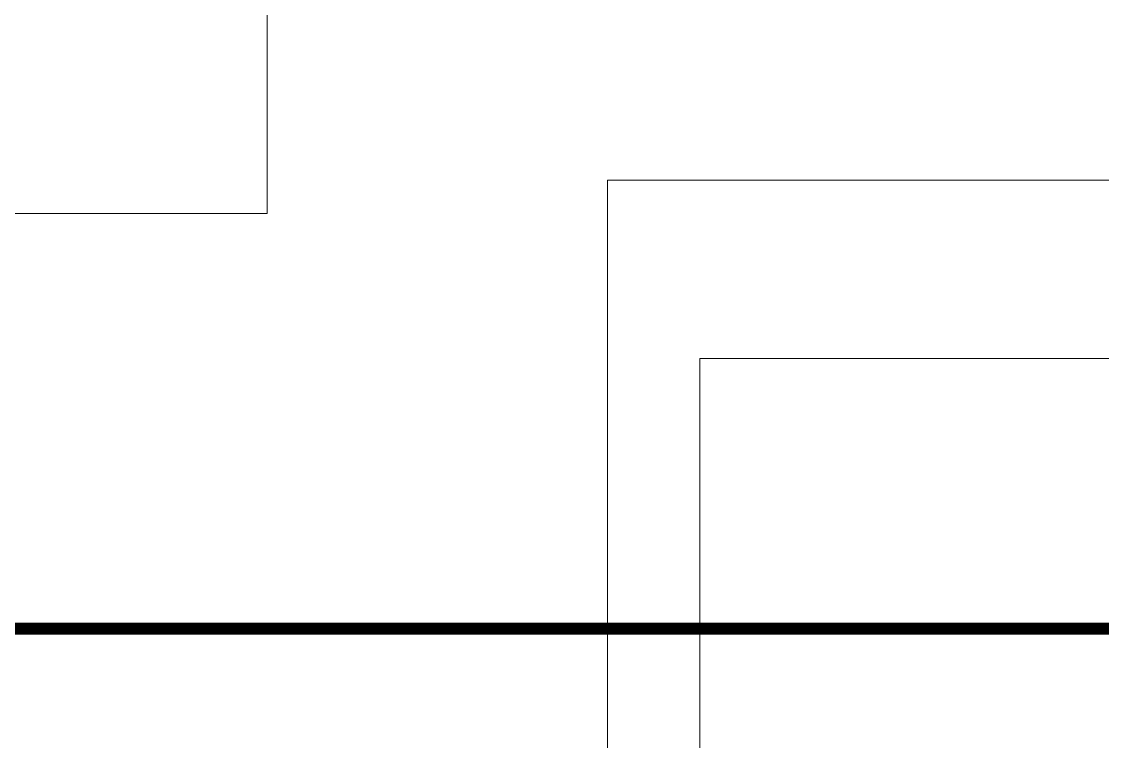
# Model space of a CAD drawing. Extents: x -2598 to 23780, y 0 to 8114.
# Drawn here: x 9472.9 to 9563.5, y 2713.7 to 2774.1 of the extents above; entities that cross this region are included whole.
import ezdxf

# ---------------------------------------------------------------- set-up
doc = ezdxf.new("R2010")
doc.units = 0
doc.header["$LTSCALE"] = 25
doc.header["$MEASUREMENT"] = 0
doc.linetypes.add('HIDDEN2', pattern=[4.7625, 3.175, -1.5875])
doc.layers.get('0').update_dxf_attribs({"color": 9, "lineweight": 9})
doc.layers.add('05', color=9, linetype='Continuous', lineweight=9)
doc.layers.add('21', color=9, linetype='Continuous', lineweight=9)

# ---------------------------------------------------------------- blocks, each defined once
blk = doc.blocks.new('p-masa_160')
blk.add_lwpolyline([(85.7, 115.196), (93.448, 115.196), (93.448, 174.969), (7.57, 174.969), (7.57, 160), (0, 160), (0, 0), (85.7, 0), (85.7, 115.196)], close=True)
at = {"flags": 128}
blk.add_lwpolyline([(7.57, 160), (7.57, 174.969), (93.448, 174.969), (93.448, 115.196), (85.7, 115.196)], dxfattribs=at)
for points in [[(85.7, 160), (85.7, 0), (0, 0), (0, 160), (85.7, 160)], [(85.7, 160), (85.7, 0), (0, 0), (0, 160)]]:
    blk.add_lwpolyline(points, close=True, dxfattribs=at)
blk = doc.blocks.new('Group-41-1')
for p, q in [((384804.56453, 69162.035), (384804.56453, 69161.585)), ((384805.17787, 69162.035), (384804.56453, 69162.035)), ((384805.17787, 69161.585), (384805.17787, 69162.035)), ((384804.56453, 69161.585), (384805.17787, 69161.585))]:
    blk.add_line(p, q)
at = {"flags": 128}
blk.add_lwpolyline([(384804.56453, 69162.035), (384805.17787, 69162.035), (384805.17787, 69161.585), (384804.56453, 69161.585)], close=True, dxfattribs=at)
blk = doc.blocks.new('Group-42-1')
at = {"layer": '05', "color": 7}
blk.add_blockref('Group-41-1', (-1.22667, 0), dxfattribs=at)

msp = doc.modelspace()

# ---------------------------------------------------------------- linework, layer by layer
at = {"layer": '21', "linetype": 'HIDDEN2', "ltscale": 0.1, "const_width": 1}
msp.add_lwpolyline([(9216.719, 2881.806), (9956.44, 2881.806), (9956.44, 2723.154), (9216.719, 2723.154)], close=True, dxfattribs=at)

# ---------------------------------------------------------------- block references
at = {"layer": '05', "color": 7, "xscale": 100, "yscale": 100, "zscale": 100, "rotation": 180}
msp.add_blockref('Group-42-1', (38489827.287, 6918961.5), dxfattribs=at)
at = {"layer": '05', "xscale": -1}
msp.add_blockref('p-masa_160', (9615.484, 2585.815), dxfattribs=at)

doc.saveas('drawing.dxf')
